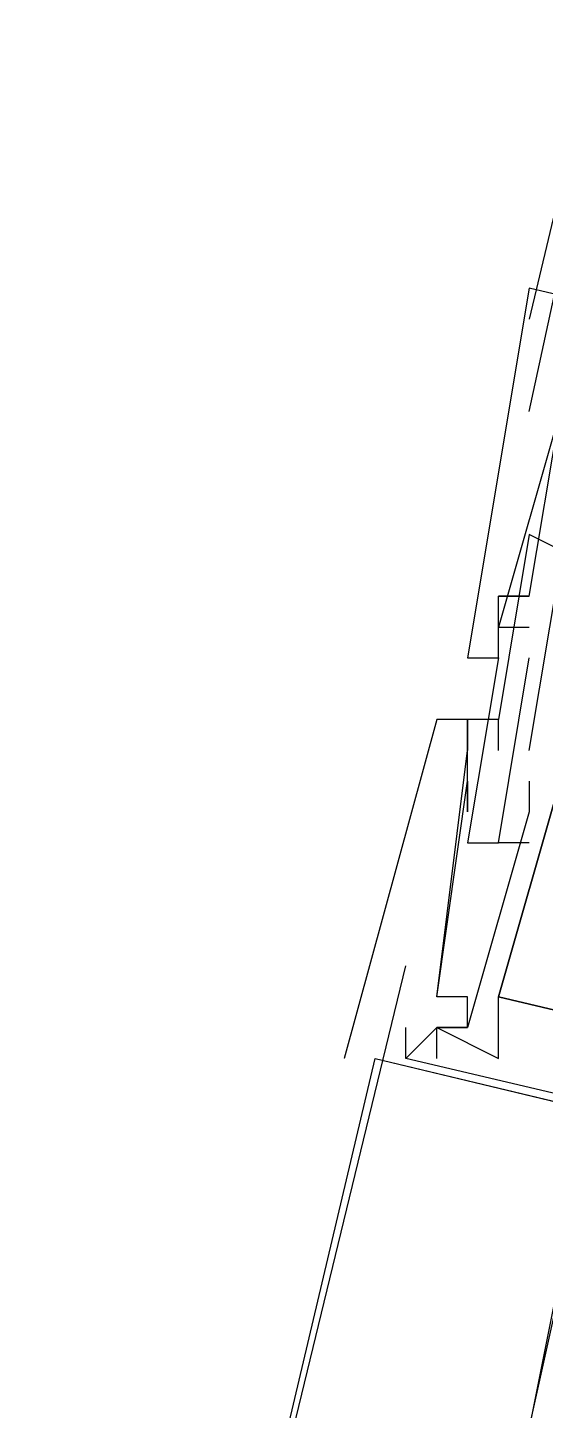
# Model space of a CAD drawing. Header units: feet. Extents: x -84 to 198, y -22 to 181.
# Drawn here: x 104.556 to 104.78, y 32.919 to 33.517 of the extents above; entities that cross this region are included whole.
import ezdxf

# ---------------------------------------------------------------- set-up
doc = ezdxf.new("R2010")
doc.units = ezdxf.units.FT
doc.layers.add('A-LINEA', color=7, linetype='CONTINUOUS')

msp = doc.modelspace()

# ---------------------------------------------------------------- linework, layer by layer
at = {"layer": 'A-LINEA'}
for p, q in [((106.4933, 40.6178), (104.7733, 33.3911)), ((104.7733, 33.3511), (104.88, 33.8444)), ((104.7733, 33.4044), (104.7733, 33.4044)), ((104.7733, 33.4044), (104.7733, 33.4044)), ((104.7733, 33.4044), (104.7733, 33.4044)), ((104.7733, 33.4044), (104.7733, 33.4044)), ((104.7733, 33.4044), (104.7733, 33.4044)), ((104.7733, 33.4044), (104.7733, 33.4044)), ((104.7733, 33.2978), (104.7733, 33.2978)), ((104.7733, 33.2978), (104.7733, 33.2978)), ((104.7733, 33.2978), (104.7733, 33.2978)), ((104.76, 33.2711), (104.76, 33.2711)), ((104.76, 33.2711), (104.76, 33.2711)), ((104.76, 33.2711), (104.76, 33.2711)), ((104.76, 33.2711), (104.76, 33.2711)), ((104.76, 33.2711), (104.76, 33.2711)), ((104.76, 33.2711), (104.76, 33.2711)), ((104.7733, 33.2711), (104.7733, 33.2711)), ((104.7733, 33.2711), (104.7733, 33.2711)), ((104.7733, 33.2711), (104.7733, 33.2711)), ((104.7733, 33.2711), (104.7733, 33.2711)), ((104.7733, 33.2711), (104.7733, 33.2711)), ((104.7733, 33.2711), (104.7733, 33.2711)), ((104.76, 33.2578), (104.76, 33.2578)), ((104.76, 33.2578), (104.76, 33.2578)), ((104.76, 33.2578), (104.76, 33.2578)), ((104.76, 33.2578), (104.76, 33.2578)), ((104.76, 33.2578), (104.76, 33.2578)), ((104.76, 33.2578), (104.76, 33.2578)), ((104.7733, 33.2578), (104.7733, 33.2578)), ((104.7733, 33.2578), (104.7733, 33.2578)), ((104.7733, 33.2578), (104.7733, 33.2578)), ((104.7467, 33.2444), (104.7467, 33.2444)), ((104.7467, 33.2444), (104.7467, 33.2444)), ((104.7467, 33.2444), (104.7467, 33.2444)), ((104.7467, 33.2444), (104.7467, 33.2444)), ((104.7467, 33.2444), (104.7467, 33.2444)), ((104.7467, 33.2444), (104.7467, 33.2444)), ((104.76, 33.2444), (104.76, 33.2444)), ((104.76, 33.2444), (104.76, 33.2444)), ((104.76, 33.2444), (104.76, 33.2444)), ((104.76, 33.2444), (104.76, 33.2444)), ((104.76, 33.2444), (104.76, 33.2444)), ((104.76, 33.2444), (104.76, 33.2444)), ((104.76, 33.2444), (104.76, 33.2444)), ((104.76, 33.2444), (104.76, 33.2444)), ((104.76, 33.2444), (104.76, 33.2444)), ((104.7733, 33.2444), (104.7733, 33.2444)), ((104.7733, 33.2444), (104.7733, 33.2444)), ((104.7733, 33.2444), (104.7733, 33.2444)), ((104.7333, 33.2178), (104.7333, 33.2178)), ((104.7333, 33.2178), (104.7333, 33.2178)), ((104.7333, 33.2178), (104.7333, 33.2178)), ((104.7333, 33.2178), (104.7333, 33.2178)), ((104.7333, 33.2178), (104.7333, 33.2178)), ((104.7333, 33.2178), (104.7333, 33.2178)), ((104.7467, 33.2178), (104.7467, 33.2178)), ((104.7467, 33.2178), (104.7467, 33.2178)), ((104.7467, 33.2178), (104.7467, 33.2178)), ((104.76, 33.2178), (104.76, 33.2178)), ((104.76, 33.2178), (104.76, 33.2178)), ((104.76, 33.2178), (104.76, 33.2178)), ((104.76, 33.2178), (104.76, 33.2178)), ((104.76, 33.2178), (104.76, 33.2178)), ((104.76, 33.2178), (104.76, 33.2178)), ((104.7467, 33.2044), (104.7467, 33.2044)), ((104.7467, 33.2044), (104.7467, 33.2044)), ((104.7467, 33.2044), (104.7467, 33.2044)), ((104.7467, 33.2044), (104.7467, 33.2044)), ((104.7467, 33.2044), (104.7467, 33.2044)), ((104.7467, 33.2044), (104.7467, 33.2044)), ((104.76, 33.2044), (104.76, 33.2044)), ((104.76, 33.2044), (104.76, 33.2044)), ((104.76, 33.2044), (104.76, 33.2044)), ((104.76, 33.2044), (104.76, 33.2044)), ((104.76, 33.2044), (104.76, 33.2044)), ((104.76, 33.2044), (104.76, 33.2044)), ((104.76, 33.2044), (104.76, 33.2044)), ((104.76, 33.2044), (104.76, 33.2044)), ((104.76, 33.2044), (104.76, 33.2044)), ((104.7733, 33.2044), (104.7733, 33.2044)), ((104.7733, 33.2044), (104.7733, 33.2044)), ((104.7733, 33.2044), (104.7733, 33.2044)), ((104.7467, 33.1911), (104.7467, 33.1911)), ((104.7467, 33.1911), (104.7467, 33.1911)), ((104.7467, 33.1911), (104.7467, 33.1911)), ((104.7733, 33.1911), (104.7733, 33.1911)), ((104.7733, 33.1911), (104.7733, 33.1911)), ((104.7733, 33.1911), (104.7733, 33.1911)), ((104.7733, 33.1911), (104.7733, 33.1911)), ((104.7733, 33.1911), (104.7733, 33.1911)), ((104.7733, 33.1911), (104.7733, 33.1911)), ((104.7467, 33.1778), (104.7467, 33.1778)), ((104.7467, 33.1778), (104.7467, 33.1778)), ((104.7467, 33.1778), (104.7467, 33.1778)), ((104.7733, 33.1778), (104.7733, 33.1778)), ((104.7733, 33.1778), (104.7733, 33.1778)), ((104.7733, 33.1778), (104.7733, 33.1778)), ((104.7733, 33.1778), (104.7733, 33.1778)), ((104.7733, 33.1778), (104.7733, 33.1778)), ((104.7733, 33.1778), (104.7733, 33.1778)), ((104.7467, 33.1644), (104.7467, 33.1644)), ((104.7467, 33.1644), (104.7467, 33.1644)), ((104.7467, 33.1644), (104.7467, 33.1644)), ((104.76, 33.1644), (104.76, 33.1644)), ((104.76, 33.1644), (104.76, 33.1644)), ((104.76, 33.1644), (104.76, 33.1644)), ((104.76, 33.1644), (104.76, 33.1644)), ((104.76, 33.1644), (104.76, 33.1644)), ((104.76, 33.1644), (104.76, 33.1644)), ((104.7733, 33.1644), (104.7733, 33.1644)), ((104.7733, 33.1644), (104.7733, 33.1644)), ((104.7733, 33.1644), (104.7733, 33.1644)), ((104.6, 32.6178), (104.72, 33.1111)), ((104.7333, 33.0978), (104.7333, 33.0978)), ((104.7333, 33.0978), (104.7333, 33.0978)), ((104.7333, 33.0978), (104.7333, 33.0978)), ((104.7333, 33.0978), (104.7333, 33.0978)), ((104.7333, 33.0978), (104.7333, 33.0978)), ((104.7333, 33.0978), (104.7333, 33.0978)), ((104.7467, 33.0978), (104.7467, 33.0978)), ((104.7467, 33.0978), (104.7467, 33.0978)), ((104.7467, 33.0978), (104.7467, 33.0978)), ((104.7467, 33.0978), (104.7467, 33.0978)), ((104.7467, 33.0978), (104.7467, 33.0978)), ((104.7467, 33.0978), (104.7467, 33.0978)), ((104.76, 33.0978), (104.76, 33.0978)), ((104.76, 33.0978), (104.76, 33.0978)), ((104.76, 33.0978), (104.76, 33.0978)), ((104.76, 33.0978), (104.76, 33.0978)), ((104.76, 33.0978), (104.76, 33.0978)), ((104.76, 33.0978), (104.76, 33.0978)), ((104.76, 33.0978), (104.76, 33.0978)), ((104.76, 33.0978), (104.76, 33.0978)), ((104.76, 33.0978), (104.76, 33.0978)), ((104.76, 33.0978), (104.76, 33.0978)), ((104.76, 33.0978), (104.76, 33.0978)), ((104.76, 33.0978), (104.76, 33.0978)), ((104.72, 33.0844), (104.72, 33.0844)), ((104.72, 33.0844), (104.72, 33.0844)), ((104.72, 33.0844), (104.72, 33.0844)), ((104.72, 33.0711), (104.72, 33.0844)), ((104.72, 33.0844), (104.72, 33.0844)), ((104.72, 33.0711), (104.72, 33.0844)), ((104.72, 33.0844), (104.72, 33.0844)), ((104.72, 33.0711), (104.72, 33.0844)), ((104.72, 33.0844), (104.72, 33.0844)), ((104.7333, 33.0844), (104.7333, 33.0844)), ((104.7333, 33.0844), (104.7333, 33.0844)), ((104.7333, 33.0844), (104.7333, 33.0844)), ((104.7333, 33.0844), (104.7333, 33.0844)), ((104.7333, 33.0844), (104.7333, 33.0844)), ((104.7333, 33.0844), (104.7333, 33.0844)), ((104.7333, 33.0844), (104.7333, 33.0844)), ((104.7333, 33.0844), (104.7333, 33.0844)), ((104.7333, 33.0844), (104.7333, 33.0844)), ((104.7333, 33.0844), (104.7333, 33.0844)), ((104.7333, 33.0844), (104.7333, 33.0844)), ((104.7333, 33.0844), (104.7333, 33.0844)), ((104.7333, 33.0844), (104.7333, 33.0844)), ((104.7333, 33.0844), (104.7333, 33.0844)), ((104.7333, 33.0844), (104.7333, 33.0844)), ((104.7333, 33.0844), (104.7333, 33.0844)), ((104.7333, 33.0844), (104.7333, 33.0844)), ((104.7333, 33.0844), (104.7333, 33.0844)), ((104.7467, 33.0844), (104.7467, 33.0844)), ((104.7467, 33.0844), (104.7467, 33.0844)), ((104.7467, 33.0844), (104.7467, 33.0844)), ((104.7467, 33.0844), (104.7467, 33.0844)), ((104.7467, 33.0844), (104.7467, 33.0844)), ((104.7467, 33.0844), (104.7467, 33.0844)), ((104.7467, 33.0844), (104.7467, 33.0844)), ((104.7467, 33.0844), (104.7467, 33.0844)), ((104.7467, 33.0844), (104.7467, 33.0844)), ((104.7467, 33.0844), (104.7467, 33.0844)), ((104.7467, 33.0844), (104.7467, 33.0844)), ((104.7467, 33.0844), (104.7467, 33.0844)), ((103, 25.8578), (104.7067, 33.0711)), ((104.6933, 33.0711), (104.6933, 33.0711)), ((104.6933, 33.0711), (104.6933, 33.0711)), ((104.6933, 33.0711), (104.6933, 33.0711)), ((104.6933, 33.0711), (104.6933, 33.0711)), ((104.6933, 33.0711), (104.6933, 33.0711)), ((104.6933, 33.0711), (104.6933, 33.0711)), ((104.7067, 33.0711), (104.7067, 33.0711)), ((104.7067, 33.0711), (104.7067, 33.0711)), ((104.7067, 33.0711), (104.7067, 33.0711)), ((104.7067, 33.0711), (105.3733, 32.9111)), ((104.7067, 33.0711), (104.7067, 33.0711)), ((104.7067, 33.0711), (105.3733, 32.9111)), ((104.7067, 33.0711), (104.7067, 33.0711)), ((104.7067, 33.0711), (105.3733, 32.9111)), ((104.7067, 33.0711), (104.7067, 33.0711)), ((104.72, 33.0711), (104.72, 33.0711)), ((104.72, 33.0711), (104.72, 33.0711)), ((104.72, 33.0711), (104.72, 33.0711)), ((104.72, 33.0711), (104.72, 33.0711)), ((104.72, 33.0711), (104.72, 33.0711)), ((104.72, 33.0711), (104.72, 33.0711)), ((104.72, 33.0711), (104.72, 33.0711)), ((104.72, 33.0711), (104.72, 33.0711)), ((104.72, 33.0711), (104.72, 33.0711)), ((104.7333, 33.0711), (104.7333, 33.0711)), ((104.7333, 33.0711), (104.7333, 33.0711)), ((104.7333, 33.0711), (104.7333, 33.0711)), ((104.7333, 33.0711), (104.7333, 33.0711)), ((104.7333, 33.0711), (104.7333, 33.0711)), ((104.7333, 33.0711), (104.7333, 33.0711)), ((104.76, 33.0711), (104.76, 33.0711)), ((104.76, 33.0711), (104.76, 33.0711)), ((104.76, 33.0711), (104.76, 33.0711)), ((104.76, 33.0711), (104.76, 33.0711)), ((104.76, 33.0711), (104.76, 33.0711)), ((104.76, 33.0711), (104.76, 33.0711))]:
    msp.add_line(p, q, dxfattribs=at)
for points in [[(105.44, 33.2311), (105.4533, 33.2311), (105.4533, 33.2444), (104.7733, 33.4044), (104.7467, 33.2444), (104.76, 33.2444), (104.76, 33.2578)], [(105.44, 33.2311), (105.4533, 33.2311), (105.4533, 33.2444), (104.7733, 33.4044), (104.7467, 33.2444), (104.76, 33.2444), (104.76, 33.2578)], [(105.44, 33.2311), (105.4533, 33.2311), (105.4533, 33.2444), (104.7733, 33.4044), (104.7467, 33.2444), (104.76, 33.2444), (104.76, 33.2578)], [(105.44, 33.2311), (105.4533, 33.2311), (105.4533, 33.2444), (104.7733, 33.4044), (104.7467, 33.2444), (104.76, 33.2444), (104.7467, 33.1644), (104.76, 33.1644)], [(105.44, 33.2311), (105.4533, 33.2311), (105.4533, 33.2444), (104.7733, 33.4044), (104.7467, 33.2444), (104.76, 33.2444), (104.7467, 33.1644), (104.76, 33.1644)], [(105.44, 33.2311), (105.4533, 33.2311), (105.4533, 33.2444), (104.7733, 33.4044), (104.7467, 33.2444), (104.76, 33.2444), (104.7467, 33.1644), (104.76, 33.1644)], [(104.7867, 33.3511), (104.76, 33.2578), (104.7733, 33.2578)], [(104.7867, 33.3511), (104.76, 33.2578), (104.7733, 33.2578)], [(104.7867, 33.3511), (104.76, 33.2578), (104.7733, 33.2578)], [(104.7733, 33.2711), (104.7867, 33.3511), (104.8, 33.3511)], [(104.7733, 33.2711), (104.7867, 33.3511), (104.8, 33.3511)], [(104.7733, 33.2711), (104.7867, 33.3511), (104.8, 33.3511)], [(104.7733, 33.2044), (104.7867, 33.2844), (104.8, 33.2844), (104.7733, 33.2978), (104.76, 33.2178), (104.7333, 33.2178), (104.6933, 33.0711)], [(104.7733, 33.2044), (104.7867, 33.2844), (104.8, 33.2844), (104.7733, 33.2978), (104.76, 33.2178), (104.7333, 33.2178), (104.6933, 33.0711)], [(104.7733, 33.2044), (104.7867, 33.2844), (104.8, 33.2844), (104.7733, 33.2978), (104.76, 33.2178), (104.7333, 33.2178), (104.6933, 33.0711)], [(104.76, 33.2444), (104.76, 33.2711), (104.7733, 33.2711), (104.76, 33.2711)], [(104.76, 33.2444), (104.76, 33.2711), (104.7733, 33.2711), (104.76, 33.2711)], [(104.76, 33.2444), (104.76, 33.2711), (104.7733, 33.2711), (104.76, 33.2711)], [(104.7733, 33.1644), (104.76, 33.1644), (104.7733, 33.2444)], [(104.7733, 33.1644), (104.76, 33.1644), (104.7733, 33.2444)], [(104.7733, 33.1644), (104.76, 33.1644), (104.7733, 33.2444)], [(104.76, 33.2044), (104.76, 33.2178), (104.7333, 33.2178), (104.6933, 33.0711)], [(104.76, 33.2044), (104.76, 33.2178), (104.7333, 33.2178), (104.6933, 33.0711)], [(104.76, 33.2044), (104.76, 33.2178), (104.7333, 33.2178), (104.6933, 33.0711)], [(104.7333, 33.0844), (104.7467, 33.0844), (104.7467, 33.0978), (104.7333, 33.0978), (104.7467, 33.1911), (104.7467, 33.1778), (104.7467, 33.2178), (104.7467, 33.2044)], [(104.7333, 33.0844), (104.7467, 33.0844), (104.7467, 33.0978), (104.7333, 33.0978), (104.7467, 33.1911), (104.7467, 33.1778), (104.7467, 33.2178), (104.7467, 33.2044)], [(104.7333, 33.0844), (104.7467, 33.0844), (104.7467, 33.0978), (104.7333, 33.0978), (104.7467, 33.1911), (104.7467, 33.1778), (104.7467, 33.2178), (104.7467, 33.2044)], [(104.7333, 33.0844), (104.7467, 33.0844), (104.7467, 33.0978), (104.7333, 33.0978), (104.7467, 33.2044)], [(104.7333, 33.0844), (104.7467, 33.0844), (104.7467, 33.0978), (104.7333, 33.0978), (104.7467, 33.2044)], [(104.7333, 33.0844), (104.7467, 33.0844), (104.7467, 33.0978), (104.7333, 33.0978), (104.7467, 33.2044)], [(104.7733, 33.1911), (104.7733, 33.1778), (104.7467, 33.0844), (104.7333, 33.0844), (104.72, 33.0711)], [(104.7733, 33.1911), (104.7733, 33.1778), (104.7467, 33.0844), (104.7333, 33.0844), (104.72, 33.0711)], [(104.7733, 33.1911), (104.7733, 33.1778), (104.7467, 33.0844), (104.7333, 33.0844), (104.72, 33.0711)], [(104.7733, 33.1911), (104.7733, 33.1778), (104.7467, 33.0844), (104.7333, 33.0844), (104.72, 33.0711)], [(104.7733, 33.1911), (104.7733, 33.1778), (104.7467, 33.0844), (104.7333, 33.0844), (104.72, 33.0711)], [(104.7733, 33.1911), (104.7733, 33.1778), (104.7467, 33.0844), (104.7333, 33.0844), (104.72, 33.0711)], [(104.7867, 33.1911), (104.76, 33.0978), (105.2667, 32.9778), (105.28, 33.0711), (105.28, 33.0711)], [(104.7867, 33.1911), (104.76, 33.0978), (105.2667, 32.9778), (105.28, 33.0711), (105.28, 33.0711)], [(104.7867, 33.1911), (104.76, 33.0978), (105.2667, 32.9778), (105.28, 33.0711), (105.28, 33.0711)], [(105.2667, 32.9511), (105.2667, 32.9778), (105.28, 33.0578), (105.2933, 33.0578), (105.28, 33.0711), (105.28, 33.0711), (105.2667, 32.9778), (104.76, 33.0978), (104.7867, 33.1911)], [(105.2667, 32.9511), (105.2667, 32.9778), (105.28, 33.0578), (105.2933, 33.0578), (105.28, 33.0711), (105.28, 33.0711), (105.2667, 32.9778), (104.76, 33.0978), (104.7867, 33.1911)], [(105.2667, 32.9511), (105.2667, 32.9778), (105.28, 33.0578), (105.2933, 33.0578), (105.28, 33.0711), (105.28, 33.0711), (105.2667, 32.9778), (104.76, 33.0978), (104.7867, 33.1911)], [(104.7333, 33.0711), (104.7333, 33.0844), (104.76, 33.0711), (104.76, 33.0978), (105.16, 33.0044)], [(104.7333, 33.0711), (104.7333, 33.0844), (104.76, 33.0711), (104.76, 33.0978), (105.16, 33.0044)], [(104.7333, 33.0711), (104.7333, 33.0844), (104.76, 33.0711), (104.76, 33.0978), (105.16, 33.0044)], [(104.7333, 33.0711), (104.7333, 33.0844), (104.76, 33.0711), (104.76, 33.0978), (105.16, 33.0044)], [(104.7333, 33.0711), (104.7333, 33.0844), (104.76, 33.0711), (104.76, 33.0978), (105.16, 33.0044)], [(104.7333, 33.0711), (104.7333, 33.0844), (104.76, 33.0711), (104.76, 33.0978), (105.16, 33.0044)], [(105.1733, 32.9778), (105.1733, 32.9644), (104.72, 33.0711), (104.72, 33.0844)], [(105.1733, 32.9778), (105.1733, 32.9644), (104.72, 33.0711), (104.72, 33.0844)], [(105.1733, 32.9778), (105.1733, 32.9644), (104.72, 33.0711), (104.72, 33.0844)], [(104.7067, 33.0711), (105.3733, 32.9111), (105.3867, 32.9111)], [(104.7067, 33.0711), (105.3733, 32.9111), (105.3867, 32.9111)], [(104.7067, 33.0711), (105.3733, 32.9111), (105.3867, 32.9111)], [(105.1733, 32.9778), (105.1733, 32.9644), (104.72, 33.0711)], [(105.1733, 32.9778), (105.1733, 32.9644), (104.72, 33.0711)], [(105.1733, 32.9778), (105.1733, 32.9644), (104.72, 33.0711)], [(104.8, 33.0444), (104.7733, 32.9111), (104.9733, 32.8578), (104.9867, 32.8711), (104.9733, 32.8711), (104.9733, 32.8578), (104.9733, 32.8844), (104.9867, 32.8844), (104.9867, 32.8978), (104.9733, 32.8978), (105, 32.9911), (105.04, 32.9778), (105.0267, 32.9511), (105.0533, 32.9378), (105.08, 32.9378), (105.1067, 32.9244), (105.12, 32.9244), (105.12, 32.9511)], [(104.8, 33.0444), (104.7733, 32.9111), (104.9733, 32.8578), (104.9867, 32.8711), (104.9733, 32.8711), (104.9733, 32.8578), (104.9733, 32.8844), (104.9867, 32.8844), (104.9867, 32.8978), (104.9733, 32.8978), (105, 32.9911), (105.04, 32.9778), (105.0267, 32.9511), (105.0533, 32.9378), (105.08, 32.9378), (105.1067, 32.9244), (105.12, 32.9244), (105.12, 32.9511)], [(104.8, 33.0444), (104.7733, 32.9111), (104.9733, 32.8578), (104.9867, 32.8711), (104.9733, 32.8711), (104.9733, 32.8578), (104.9733, 32.8844), (104.9867, 32.8844), (104.9867, 32.8978), (104.9733, 32.8978), (105, 32.9911), (105.04, 32.9778), (105.0267, 32.9511), (105.0533, 32.9378), (105.08, 32.9378), (105.1067, 32.9244), (105.12, 32.9244), (105.12, 32.9511)], [(104.9733, 32.8844), (104.9733, 32.8711), (104.7733, 32.9111), (104.8, 33.0311), (104.88, 33.0178)], [(104.9733, 32.8844), (104.9733, 32.8711), (104.7733, 32.9111), (104.8, 33.0311), (104.88, 33.0178)], [(104.9733, 32.8844), (104.9733, 32.8711), (104.7733, 32.9111), (104.8, 33.0311), (104.88, 33.0178)]]:
    msp.add_lwpolyline(points, dxfattribs=at)

doc.saveas('drawing.dxf')
